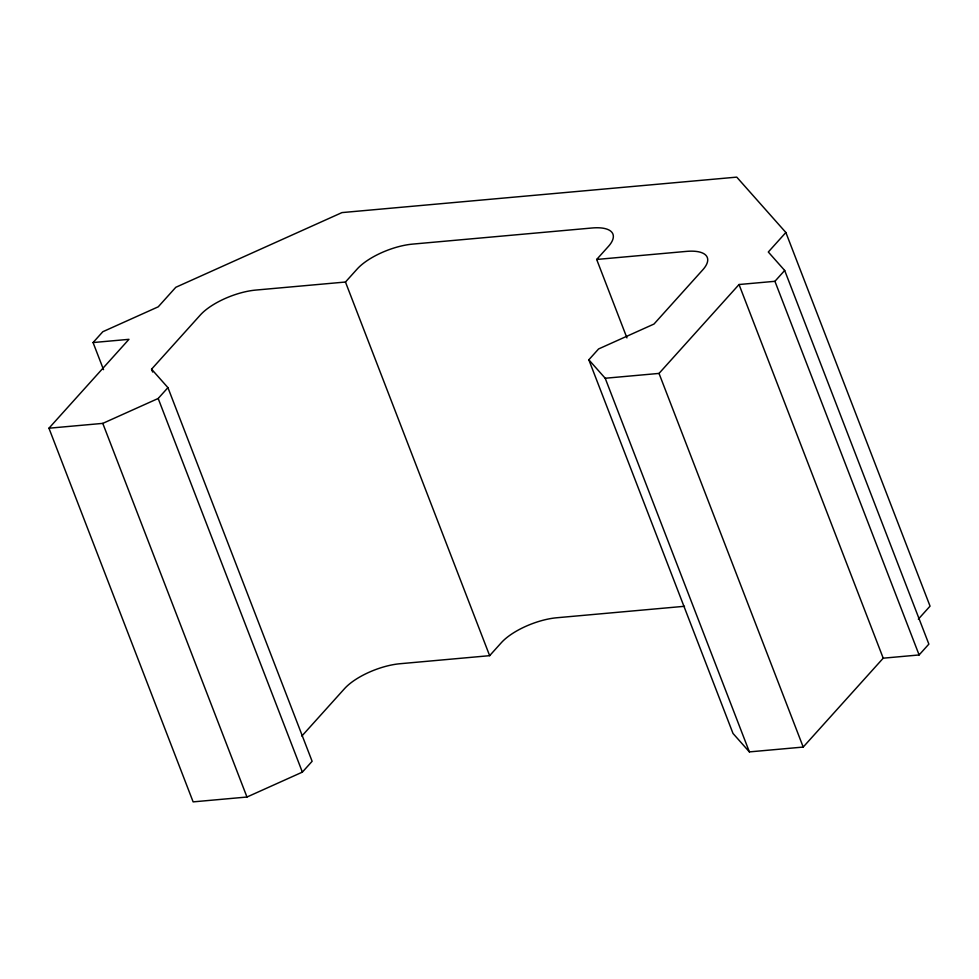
<?xml version="1.0" encoding="UTF-8"?>
<svg xmlns="http://www.w3.org/2000/svg" width="979" height="979" viewBox="0 0 979 979"><rect width="100%" height="100%" fill="white"/><g stroke="black" fill="none" stroke-linecap="round" stroke-linejoin="round"><path stroke-width="1.47" d="M103.529 369.658L93.066 342.552L102.819 331.722L158.231 306.819L175.792 287.3L341.989 212.59L736.746 177.126L785.868 232.5L930.05 606.148L918.339 619.156M626.939 337.89L596.676 259.459L608.387 246.451A43.321 16.508 -21.1 0 0 592.014 227.997L412.575 244.114A43.321 16.508 -21.1 0 0 357.176 269.017L345.465 282.025L255.752 290.078A43.321 16.508 -21.1 0 0 200.352 314.981L151.561 369.181L167.935 387.635L312.117 761.295L302.364 772.125L246.965 797.028L193.132 801.874L48.95 428.215L128.959 339.334L93.066 342.552M48.95 428.215L102.783 423.381L158.182 398.477L167.935 387.635M785.868 232.5L768.307 252.007L784.681 270.461L928.863 644.121L919.11 654.951L883.217 658.182L803.208 747.063L749.376 751.896L733.002 733.442L588.832 359.795L598.585 348.952L653.984 324.049L702.763 269.849A43.321 16.508 -21.1 0 0 686.389 251.395L596.676 259.459M301.838 736.061L344.535 688.641A43.321 16.508 -21.1 0 1 399.934 663.738L489.647 655.673L501.358 642.665A43.321 16.508 -21.1 0 1 556.757 617.761L684.492 606.295M588.832 359.795L605.206 378.249L659.026 373.415L739.035 284.522L774.927 281.303L784.681 270.461M774.927 281.303L919.11 654.951M739.035 284.522L883.217 658.182M659.026 373.415L803.208 747.063M605.206 378.249L749.376 751.896M345.465 282.025L489.647 655.673M151.561 369.181L152.663 372.032M158.182 398.477L302.364 772.125M102.783 423.381L246.965 797.028"/></g></svg>
